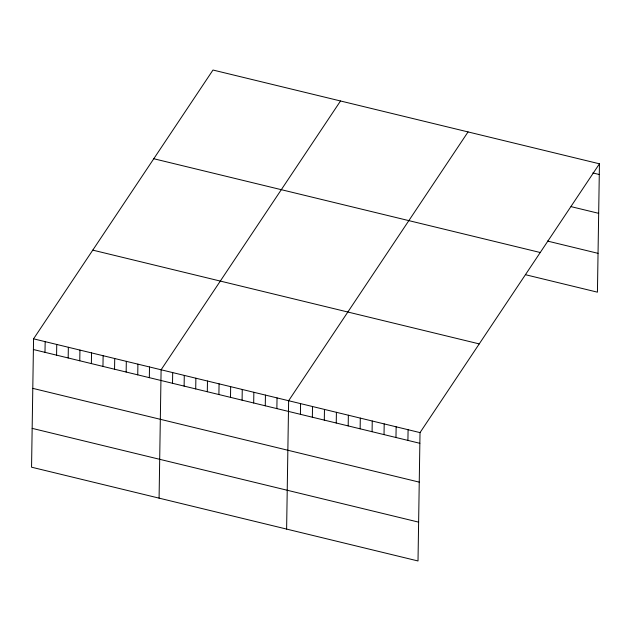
<?xml version="1.0" encoding="UTF-8"?>
<svg xmlns="http://www.w3.org/2000/svg" width="631" height="631" viewBox="0 0 631 631"><rect width="100%" height="100%" fill="white"/><g stroke="black" fill="none" stroke-linecap="round" stroke-linejoin="round"><path stroke-width="0.95" d="M33.569 338.831L31.55 467.192L418.014 560.967L420.025 432.606L599.45 163.808L212.986 70.033L33.569 338.831L420.025 432.606M44.99 352.343L45.164 341.647M56.585 355.158L56.751 344.455M68.18 357.966L68.345 347.271M79.774 360.782L79.94 350.087M91.369 363.598L91.534 352.895M102.963 366.406L103.129 355.71M114.558 369.222L114.724 358.526M126.153 372.038L126.318 361.334M137.739 374.846L137.913 364.15M149.334 377.661L149.508 366.966M159.083 498.135L161.102 369.774L340.519 100.976M172.523 383.285L172.689 372.59M184.118 386.101L184.284 375.406M195.713 388.917L195.878 378.214M207.307 391.725L207.473 381.029M218.902 394.541L219.067 383.845M230.496 397.356L230.662 386.653M242.091 400.164L242.257 389.469M253.686 402.98L253.851 392.285M265.272 405.796L265.446 395.093M276.867 408.604L277.041 397.909M286.616 529.086L288.635 400.724L468.052 131.926M300.411 414.315L300.577 403.619M312.353 417.217L312.519 406.522M324.302 420.112L324.468 409.416M336.244 423.015L336.41 412.311M348.186 425.909L348.359 415.214M360.135 428.812L360.301 418.108M372.077 431.707L372.251 421.011M384.027 434.609L384.192 423.906M395.968 437.504L396.142 426.808M407.918 440.399L408.083 429.703M599.45 163.808L597.431 292.169L525.765 274.777M592.848 172.941L599.284 174.503M571.102 206.645L598.669 213.333M547.503 241.074L598.046 253.339M153.783 158.736L540.239 252.51M92.773 250.128L479.237 343.903M33.396 349.527L419.86 443.301M32.788 388.357L419.252 482.131M32.157 428.362L418.621 522.137"/></g></svg>
